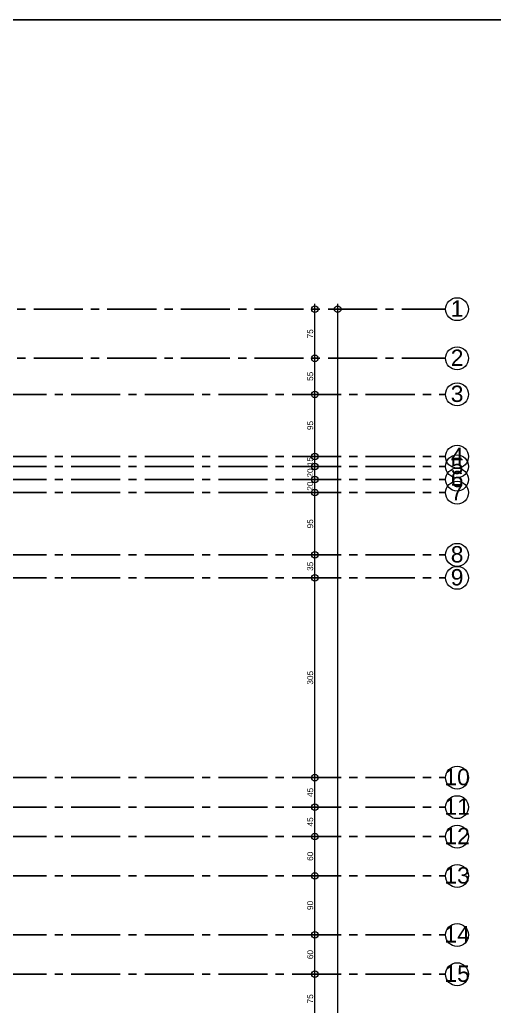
# Model space of a CAD drawing. Header units: millimetres. Extents: x 2232 to 85269, y -3593 to 5869.
# Drawn here: x 43686 to 44411, y 4363 to 5869 of the extents above; entities that cross this region are included whole.
import ezdxf

# ---------------------------------------------------------------- set-up
doc = ezdxf.new("R2010")
doc.units = ezdxf.units.MM
doc.linetypes.add('CENTER2', pattern=[112.5, 75, -12.5, 12.5, -12.5])
doc.linetypes.add('DASHDOT2', pattern=[12.7, 6.35, -3.175, 0, -3.175])
doc.layers.add('aks', color=251, linetype='DASHDOT2', lineweight=35)
doc.layers.add('Standart', color=7, linetype='Continuous')
doc.layers.add('Ölçülendirme', color=7, linetype='Continuous')
doc.styles.add('arial_1_18', font='arial.ttf', dxfattribs={"height": 0.2})

# ---------------------------------------------------------------- blocks, each defined once
blk = doc.blocks.new('IDE128Entity369')
at = {"layer": 'aks', "color": 251, "linetype": 'CENTER2', "lineweight": -3}
blk.add_lwpolyline([(-734.8, 2330), (3944.8, 2330)], dxfattribs=at)
blk = doc.blocks.new('IDE128Entity372')
at = {"layer": 'aks', "color": 30, "linetype": 'Continuous', "lineweight": 5}
blk.add_circle((3962.3, 2330), 17.5, dxfattribs=at)
blk = doc.blocks.new('IDE128Entity373')
at = {"layer": 'aks', "color": 1, "linetype": 'Continuous', "lineweight": 5, "style": 'arial_1_18'}
blk.add_text('1', height=25, dxfattribs=at).set_placement((3952.6, 2318.4))
blk = doc.blocks.new('IDE128Entity374')
at = {"layer": 'aks', "color": 251, "linetype": 'CENTER2', "lineweight": -3}
blk.add_lwpolyline([(-734.8, 2255), (3944.8, 2255)], dxfattribs=at)
blk = doc.blocks.new('IDE128Entity377')
at = {"layer": 'aks', "color": 30, "linetype": 'Continuous', "lineweight": 5}
blk.add_circle((3962.3, 2255), 17.5, dxfattribs=at)
blk = doc.blocks.new('IDE128Entity378')
at = {"layer": 'aks', "color": 1, "linetype": 'Continuous', "lineweight": 5, "style": 'arial_1_18'}
blk.add_text('2', height=25, dxfattribs=at).set_placement((3952.6, 2243.4))
blk = doc.blocks.new('IDE128Entity380')
at = {"layer": 'aks', "color": 251, "linetype": 'CENTER2', "lineweight": -3}
blk.add_lwpolyline([(3260, 2200), (3944.8, 2200)], dxfattribs=at)
blk = doc.blocks.new('IDE128Entity384')
at = {"layer": 'aks', "color": 30, "linetype": 'Continuous', "lineweight": 5}
blk.add_circle((3962.3, 2200), 17.5, dxfattribs=at)
blk = doc.blocks.new('IDE128Entity385')
at = {"layer": 'aks', "color": 1, "linetype": 'Continuous', "lineweight": 5, "style": 'arial_1_18'}
blk.add_text('3', height=25, dxfattribs=at).set_placement((3952.6, 2188.4))
blk = doc.blocks.new('IDE128Entity387')
at = {"layer": 'aks', "color": 251, "linetype": 'CENTER2', "lineweight": -3}
blk.add_lwpolyline([(3260, 2050), (3944.8, 2050)], dxfattribs=at)
blk = doc.blocks.new('IDE128Entity391')
at = {"layer": 'aks', "color": 30, "linetype": 'Continuous', "lineweight": 5}
blk.add_circle((3962.3, 2050), 17.5, dxfattribs=at)
blk = doc.blocks.new('IDE128Entity392')
at = {"layer": 'aks', "color": 1, "linetype": 'Continuous', "lineweight": 5, "style": 'arial_1_18'}
blk.add_text('7', height=25, dxfattribs=at).set_placement((3952.6, 2038.4))
blk = doc.blocks.new('IDE128Entity394')
at = {"layer": 'aks', "color": 251, "linetype": 'CENTER2', "lineweight": -3}
blk.add_lwpolyline([(3260, 2105), (3944.8, 2105)], dxfattribs=at)
blk = doc.blocks.new('IDE128Entity398')
at = {"layer": 'aks', "color": 30, "linetype": 'Continuous', "lineweight": 5}
blk.add_circle((3962.3, 2105), 17.5, dxfattribs=at)
blk = doc.blocks.new('IDE128Entity399')
at = {"layer": 'aks', "color": 1, "linetype": 'Continuous', "lineweight": 5, "style": 'arial_1_18'}
blk.add_text('4', height=25, dxfattribs=at).set_placement((3952.6, 2093.4))
blk = doc.blocks.new('IDE128Entity401')
at = {"layer": 'aks', "color": 251, "linetype": 'CENTER2', "lineweight": -3}
blk.add_lwpolyline([(3260, 1955), (3944.8, 1955)], dxfattribs=at)
blk = doc.blocks.new('IDE128Entity405')
at = {"layer": 'aks', "color": 30, "linetype": 'Continuous', "lineweight": 5}
blk.add_circle((3962.3, 1955), 17.5, dxfattribs=at)
blk = doc.blocks.new('IDE128Entity406')
at = {"layer": 'aks', "color": 1, "linetype": 'Continuous', "lineweight": 5, "style": 'arial_1_18'}
blk.add_text('8', height=25, dxfattribs=at).set_placement((3952.6, 1943.4))
blk = doc.blocks.new('IDE128Entity408')
at = {"layer": 'aks', "color": 251, "linetype": 'CENTER2', "lineweight": -3}
blk.add_lwpolyline([(3260, 2090), (3944.8, 2090)], dxfattribs=at)
blk = doc.blocks.new('IDE128Entity412')
at = {"layer": 'aks', "color": 30, "linetype": 'Continuous', "lineweight": 5}
blk.add_circle((3962.3, 2090), 17.5, dxfattribs=at)
blk = doc.blocks.new('IDE128Entity413')
at = {"layer": 'aks', "color": 1, "linetype": 'Continuous', "lineweight": 5, "style": 'arial_1_18'}
blk.add_text('5', height=25, dxfattribs=at).set_placement((3952.6, 2078.4))
blk = doc.blocks.new('IDE128Entity415')
at = {"layer": 'aks', "color": 251, "linetype": 'CENTER2', "lineweight": -3}
blk.add_lwpolyline([(3260, 2070), (3944.8, 2070)], dxfattribs=at)
blk = doc.blocks.new('IDE128Entity419')
at = {"layer": 'aks', "color": 30, "linetype": 'Continuous', "lineweight": 5}
blk.add_circle((3962.3, 2070), 17.5, dxfattribs=at)
blk = doc.blocks.new('IDE128Entity420')
at = {"layer": 'aks', "color": 1, "linetype": 'Continuous', "lineweight": 5, "style": 'arial_1_18'}
blk.add_text('6', height=25, dxfattribs=at).set_placement((3952.6, 2058.4))
blk = doc.blocks.new('IDE128Entity422')
at = {"layer": 'aks', "color": 251, "linetype": 'CENTER2', "lineweight": -3}
blk.add_lwpolyline([(3260, 1920), (3944.8, 1920)], dxfattribs=at)
blk = doc.blocks.new('IDE128Entity426')
at = {"layer": 'aks', "color": 30, "linetype": 'Continuous', "lineweight": 5}
blk.add_circle((3962.3, 1920), 17.5, dxfattribs=at)
blk = doc.blocks.new('IDE128Entity427')
at = {"layer": 'aks', "color": 1, "linetype": 'Continuous', "lineweight": 5, "style": 'arial_1_18'}
blk.add_text('9', height=25, dxfattribs=at).set_placement((3952.6, 1908.4))
blk = doc.blocks.new('IDE128Entity429')
at = {"layer": 'aks', "color": 251, "linetype": 'CENTER2', "lineweight": -3}
blk.add_lwpolyline([(3260, 1615), (3944.8, 1615)], dxfattribs=at)
blk = doc.blocks.new('IDE128Entity433')
at = {"layer": 'aks', "color": 30, "linetype": 'Continuous', "lineweight": 5}
blk.add_circle((3962.3, 1615), 17.5, dxfattribs=at)
blk = doc.blocks.new('IDE128Entity434')
at = {"layer": 'aks', "color": 1, "linetype": 'Continuous', "lineweight": 5, "style": 'arial_1_18'}
blk.add_text('10', height=25, dxfattribs=at).set_placement((3942.9, 1603.4))
blk = doc.blocks.new('IDE128Entity436')
at = {"layer": 'aks', "color": 251, "linetype": 'CENTER2', "lineweight": -3}
blk.add_lwpolyline([(3260, 1465), (3944.8, 1465)], dxfattribs=at)
blk = doc.blocks.new('IDE128Entity440')
at = {"layer": 'aks', "color": 30, "linetype": 'Continuous', "lineweight": 5}
blk.add_circle((3962.3, 1465), 17.5, dxfattribs=at)
blk = doc.blocks.new('IDE128Entity441')
at = {"layer": 'aks', "color": 1, "linetype": 'Continuous', "lineweight": 5, "style": 'arial_1_18'}
blk.add_text('13', height=25, dxfattribs=at).set_placement((3942.9, 1453.4))
blk = doc.blocks.new('IDE128Entity443')
at = {"layer": 'aks', "color": 251, "linetype": 'CENTER2', "lineweight": -3}
blk.add_lwpolyline([(3260, 1570), (3944.8, 1570)], dxfattribs=at)
blk = doc.blocks.new('IDE128Entity447')
at = {"layer": 'aks', "color": 30, "linetype": 'Continuous', "lineweight": 5}
blk.add_circle((3962.3, 1570), 17.5, dxfattribs=at)
blk = doc.blocks.new('IDE128Entity448')
at = {"layer": 'aks', "color": 1, "linetype": 'Continuous', "lineweight": 5, "style": 'arial_1_18'}
blk.add_text('11', height=25, dxfattribs=at).set_placement((3942.9, 1558.4))
blk = doc.blocks.new('IDE128Entity450')
at = {"layer": 'aks', "color": 251, "linetype": 'CENTER2', "lineweight": -3}
blk.add_lwpolyline([(3260, 1315), (3944.8, 1315)], dxfattribs=at)
blk = doc.blocks.new('IDE128Entity454')
at = {"layer": 'aks', "color": 30, "linetype": 'Continuous', "lineweight": 5}
blk.add_circle((3962.3, 1315), 17.5, dxfattribs=at)
blk = doc.blocks.new('IDE128Entity455')
at = {"layer": 'aks', "color": 1, "linetype": 'Continuous', "lineweight": 5, "style": 'arial_1_18'}
blk.add_text('15', height=25, dxfattribs=at).set_placement((3942.9, 1303.4))
blk = doc.blocks.new('IDE128Entity457')
at = {"layer": 'aks', "color": 251, "linetype": 'CENTER2', "lineweight": -3}
blk.add_lwpolyline([(3260, 1525), (3944.8, 1525)], dxfattribs=at)
blk = doc.blocks.new('IDE128Entity461')
at = {"layer": 'aks', "color": 30, "linetype": 'Continuous', "lineweight": 5}
blk.add_circle((3962.3, 1525), 17.5, dxfattribs=at)
blk = doc.blocks.new('IDE128Entity462')
at = {"layer": 'aks', "color": 1, "linetype": 'Continuous', "lineweight": 5, "style": 'arial_1_18'}
blk.add_text('12', height=25, dxfattribs=at).set_placement((3942.9, 1513.4))
blk = doc.blocks.new('IDE128Entity464')
at = {"layer": 'aks', "color": 251, "linetype": 'CENTER2', "lineweight": -3}
blk.add_lwpolyline([(3260, 1375), (3944.8, 1375)], dxfattribs=at)
blk = doc.blocks.new('IDE128Entity468')
at = {"layer": 'aks', "color": 30, "linetype": 'Continuous', "lineweight": 5}
blk.add_circle((3962.3, 1375), 17.5, dxfattribs=at)
blk = doc.blocks.new('IDE128Entity469')
at = {"layer": 'aks', "color": 1, "linetype": 'Continuous', "lineweight": 5, "style": 'arial_1_18'}
blk.add_text('14', height=25, dxfattribs=at).set_placement((3942.9, 1363.4))
blk = doc.blocks.new('IDE128Entity1400')
at = {"layer": 'Ölçülendirme', "color": 1, "linetype": 'Continuous', "lineweight": 5}
for points in [[(3744.8, -8), (3744.8, 2338)], [(3779.8, -8), (3779.8, 2338)]]:
    blk.add_lwpolyline(points, dxfattribs=at)
for centre in [(3744.8, 2330), (3779.8, 2330), (3744.8, 2255), (3744.8, 2200), (3744.8, 2105), (3744.8, 2090), (3744.8, 2070), (3744.8, 2050), (3744.8, 1955), (3744.8, 1920), (3744.8, 1615), (3744.8, 1570), (3744.8, 1525), (3744.8, 1465), (3744.8, 1375), (3744.8, 1315)]:
    blk.add_circle(centre, 5, dxfattribs=at)
at = {"layer": 'Ölçülendirme', "color": 1, "linetype": 'Continuous', "lineweight": 5, "style": 'arial_1_18'}
for s, p in [('75', (3742.3, 2285.5)), ('55', (3742.3, 2220.5)), ('95', (3742.3, 2145.5)), ('15', (3742.3, 2090.5)), ('20', (3742.3, 2073)), ('20', (3742.3, 2053)), ('95', (3742.3, 1995.5)), ('35', (3742.3, 1930.5)), ('305', (3742.3, 1757)), ('45', (3742.3, 1585.5)), ('45', (3742.3, 1540.5)), ('60', (3742.3, 1488)), ('90', (3742.3, 1413)), ('60', (3742.3, 1338)), ('75', (3742.3, 1270.5))]:
    blk.add_text(s, height=9, rotation=90, dxfattribs=at).set_placement(p)

msp = doc.modelspace()

# ---------------------------------------------------------------- linework, layer by layer
msp.add_line((3332.4, 5868.7), (79990.7, 5868.7))

# ---------------------------------------------------------------- block references
at = {"layer": 'aks'}
for name in ['IDE128Entity372', 'IDE128Entity373', 'IDE128Entity369', 'IDE128Entity377', 'IDE128Entity378', 'IDE128Entity374', 'IDE128Entity384', 'IDE128Entity385', 'IDE128Entity380', 'IDE128Entity398', 'IDE128Entity399', 'IDE128Entity394', 'IDE128Entity412', 'IDE128Entity413', 'IDE128Entity408', 'IDE128Entity419', 'IDE128Entity420', 'IDE128Entity415', 'IDE128Entity391', 'IDE128Entity392', 'IDE128Entity387', 'IDE128Entity405', 'IDE128Entity406', 'IDE128Entity401', 'IDE128Entity426', 'IDE128Entity427', 'IDE128Entity422', 'IDE128Entity433', 'IDE128Entity434', 'IDE128Entity429', 'IDE128Entity447', 'IDE128Entity448', 'IDE128Entity443', 'IDE128Entity461', 'IDE128Entity462', 'IDE128Entity457', 'IDE128Entity440', 'IDE128Entity441', 'IDE128Entity436', 'IDE128Entity468', 'IDE128Entity464', 'IDE128Entity469', 'IDE128Entity454', 'IDE128Entity450', 'IDE128Entity455']:
    msp.add_blockref(name, (40391.8, 3097), dxfattribs=at)
at = {"layer": 'Standart'}
msp.add_blockref('IDE128Entity1400', (40391.8, 3097), dxfattribs=at)

doc.saveas('drawing.dxf')
